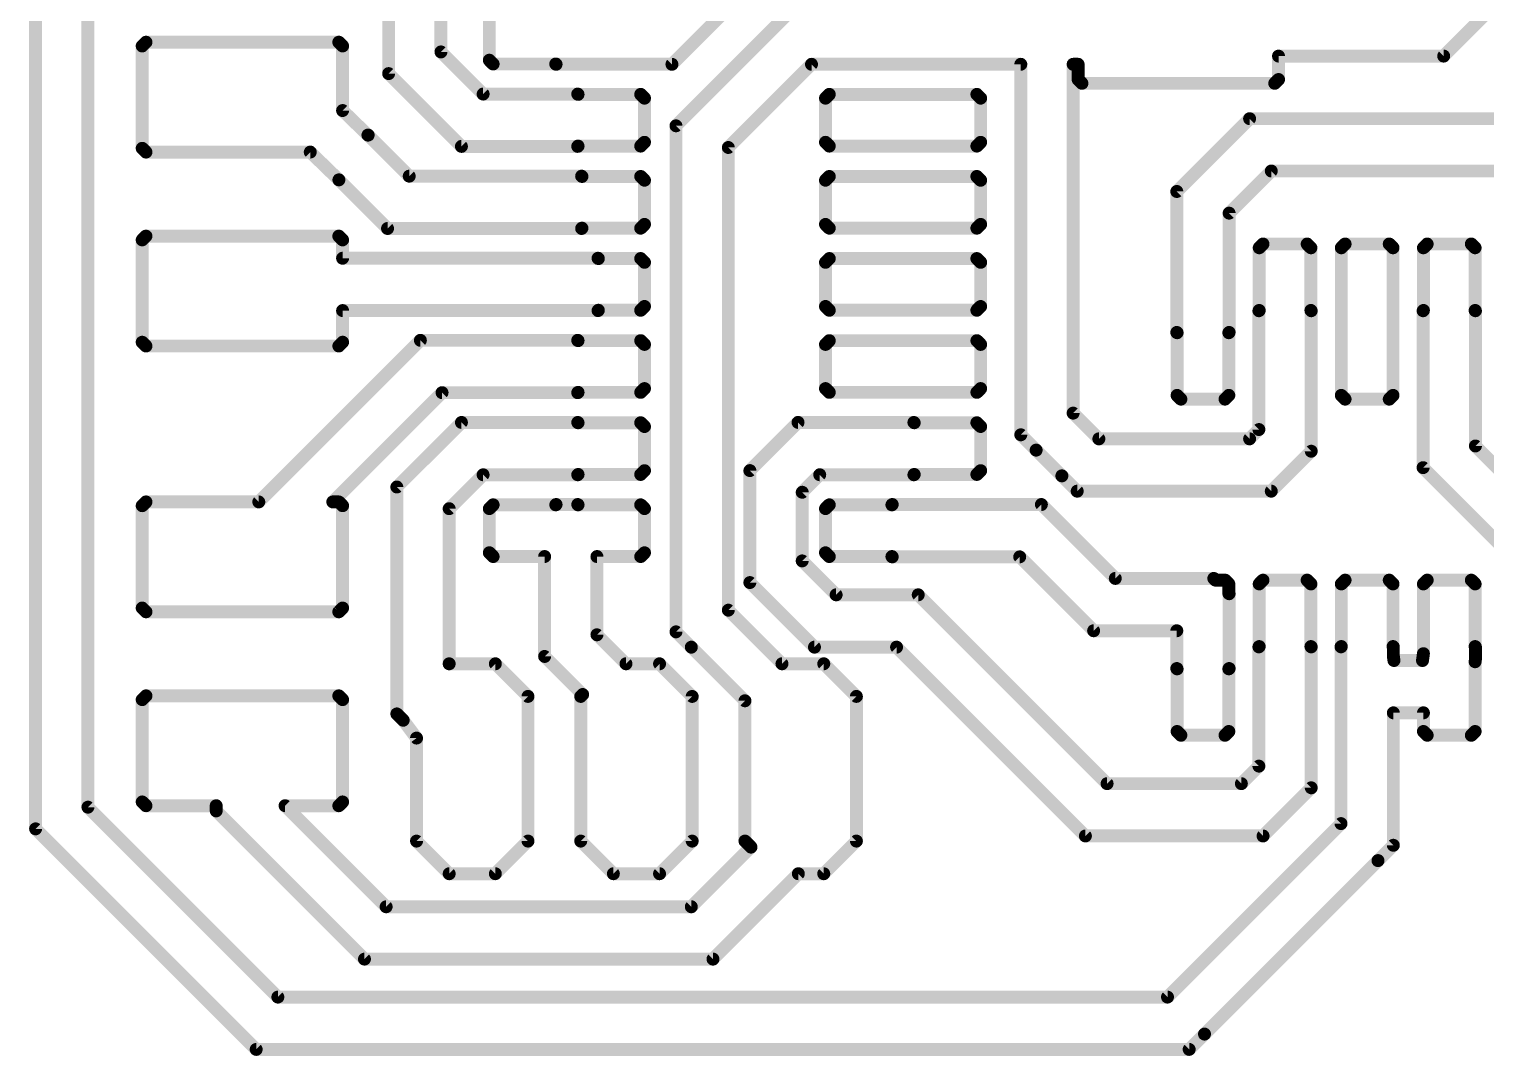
# Model space of a CAD drawing. Extents: x 0.05 to 1.45, y 0.02 to 1.39.
# Drawn here: x 0.05 to 0.937, y 0.02 to 0.645 of the extents above; entities that cross this region are included whole.
import ezdxf

# ---------------------------------------------------------------- set-up
doc = ezdxf.new("R2010")
doc.units = 0
doc.layers.add('101', color=253, linetype='CONTINUOUS')

msp = doc.modelspace()

# ---------------------------------------------------------------- linework, layer by layer
at = {"layer": '101', "const_width": 0.007874}
for points in [[(0.054063, 0.996598), (0.054063, 0.158398)], [(0.085933, 0.171598), (0.085933, 0.983398)], [(0.911598, 0.629063), (1.006598, 0.724063)], [(0.300933, 0.631598), (0.300933, 0.686598)], [(0.269063, 0.673398), (0.269063, 0.618398)], [(0.441598, 0.624063), (0.480933, 0.663398)], [(0.330394, 0.653441), (0.330394, 0.626555)], [(0.513398, 0.655933), (0.444063, 0.586598)], [(0.12128, 0.637516), (0.118976, 0.635213)], [(0.118976, 0.635213), (0.118976, 0.572894)], [(0.238717, 0.637516), (0.12128, 0.637516)], [(0.24102, 0.635213), (0.238717, 0.637516)], [(0.24102, 0.595894), (0.24102, 0.635213)], [(0.326598, 0.605933), (0.300933, 0.631598)], [(0.330394, 0.626555), (0.332697, 0.624252)], [(0.81102, 0.614783), (0.81102, 0.629063)], [(0.81102, 0.629063), (0.911598, 0.629063)], [(0.269063, 0.618398), (0.313398, 0.574063)], [(0.332697, 0.624252), (0.370846, 0.624252)], [(0.370846, 0.624252), (0.371035, 0.624063)], [(0.371035, 0.624063), (0.441598, 0.624063)], [(0.475933, 0.573398), (0.526598, 0.624063)], [(0.526598, 0.624063), (0.654063, 0.624063)], [(0.654063, 0.624063), (0.654063, 0.398398)], [(0.685933, 0.411594), (0.685933, 0.624063)], [(0.685933, 0.624063), (0.688976, 0.624063)], [(0.688976, 0.624063), (0.688976, 0.614783)], [(0.688976, 0.614783), (0.69128, 0.61248)], [(0.69128, 0.61248), (0.808717, 0.61248)], [(0.808717, 0.61248), (0.81102, 0.614783)], [(0.384236, 0.605933), (0.326598, 0.605933)], [(0.384425, 0.605744), (0.384236, 0.605933)], [(0.422575, 0.605744), (0.384425, 0.605744)], [(0.424878, 0.603441), (0.422575, 0.605744)], [(0.424878, 0.576555), (0.424878, 0.603441)], [(0.537421, 0.605744), (0.535118, 0.603441)], [(0.535118, 0.603441), (0.535118, 0.576555)], [(0.627299, 0.605744), (0.537421, 0.605744)], [(0.629602, 0.603441), (0.627299, 0.605744)], [(0.629602, 0.576555), (0.629602, 0.603441)], [(0.256453, 0.580933), (0.24102, 0.595894)], [(0.793398, 0.590933), (0.749063, 0.546598)], [(1.054063, 0.590933), (0.793398, 0.590933)], [(0.444063, 0.586598), (0.444063, 0.278398)], [(0.118976, 0.572894), (0.12128, 0.570591)], [(0.256598, 0.580933), (0.256453, 0.580933)], [(0.281598, 0.555933), (0.256598, 0.580933)], [(0.313398, 0.574063), (0.384236, 0.574063)], [(0.384236, 0.574063), (0.384425, 0.574252)], [(0.384425, 0.574252), (0.422575, 0.574252)], [(0.422575, 0.574252), (0.424878, 0.576555)], [(0.475933, 0.291598), (0.475933, 0.573398)], [(0.535118, 0.576555), (0.537421, 0.574252)], [(0.537421, 0.574252), (0.627299, 0.574252)], [(0.627299, 0.574252), (0.629602, 0.576555)], [(0.12128, 0.570591), (0.221339, 0.570591)], [(0.221339, 0.570591), (0.238776, 0.553685)], [(0.386598, 0.555933), (0.281598, 0.555933)], [(0.386787, 0.555744), (0.386598, 0.555933)], [(0.422575, 0.555744), (0.386787, 0.555744)], [(0.424878, 0.553441), (0.422575, 0.555744)], [(0.537421, 0.555744), (0.535118, 0.553441)], [(0.627299, 0.555744), (0.537421, 0.555744)], [(0.629602, 0.553441), (0.627299, 0.555744)], [(0.780933, 0.533398), (0.806598, 0.559063)], [(0.806598, 0.559063), (1.054063, 0.559063)], [(0.238776, 0.553685), (0.268398, 0.524063)], [(0.424878, 0.526555), (0.424878, 0.553441)], [(0.535118, 0.553441), (0.535118, 0.526555)], [(0.629602, 0.526555), (0.629602, 0.553441)], [(0.749063, 0.546598), (0.749063, 0.46076)], [(0.780933, 0.46076), (0.780933, 0.533398)], [(0.268398, 0.524063), (0.386598, 0.524063)], [(0.386598, 0.524063), (0.386787, 0.524252)], [(0.386787, 0.524252), (0.422575, 0.524252)], [(0.422575, 0.524252), (0.424878, 0.526555)], [(0.535118, 0.526555), (0.537421, 0.524252)], [(0.537421, 0.524252), (0.627299, 0.524252)], [(0.627299, 0.524252), (0.629602, 0.526555)], [(0.12128, 0.519406), (0.118976, 0.517102)], [(0.118976, 0.517102), (0.118976, 0.454783)], [(0.238717, 0.519406), (0.12128, 0.519406)], [(0.24102, 0.517102), (0.238717, 0.519406)], [(0.24102, 0.505933), (0.24102, 0.517102)], [(0.801555, 0.514602), (0.799252, 0.512299)], [(0.799252, 0.512299), (0.799252, 0.47415)], [(0.828441, 0.514602), (0.801555, 0.514602)], [(0.830744, 0.512299), (0.828441, 0.514602)], [(0.830744, 0.47415), (0.830744, 0.512299)], [(0.851555, 0.514602), (0.849252, 0.512299)], [(0.849252, 0.512299), (0.849252, 0.422421)], [(0.878441, 0.514602), (0.851555, 0.514602)], [(0.880744, 0.512299), (0.878441, 0.514602)], [(0.880744, 0.422421), (0.880744, 0.512299)], [(0.901555, 0.514602), (0.899252, 0.512299)], [(0.899252, 0.512299), (0.899252, 0.47415)], [(0.928441, 0.514602), (0.901555, 0.514602)], [(0.930744, 0.512299), (0.928441, 0.514602)], [(0.930744, 0.47415), (0.930744, 0.512299)], [(0.396598, 0.505933), (0.24102, 0.505933)], [(0.396787, 0.505744), (0.396598, 0.505933)], [(0.422575, 0.505744), (0.396787, 0.505744)], [(0.424878, 0.503441), (0.422575, 0.505744)], [(0.424878, 0.476555), (0.424878, 0.503441)], [(0.537421, 0.505744), (0.535118, 0.503441)], [(0.535118, 0.503441), (0.535118, 0.476555)], [(0.627299, 0.505744), (0.537421, 0.505744)], [(0.629602, 0.503441), (0.627299, 0.505744)], [(0.629602, 0.476555), (0.629602, 0.503441)], [(0.422575, 0.474252), (0.424878, 0.476555)], [(0.535118, 0.476555), (0.537421, 0.474252)], [(0.627299, 0.474252), (0.629602, 0.476555)], [(0.24102, 0.454783), (0.24102, 0.474063)], [(0.24102, 0.474063), (0.396598, 0.474063)], [(0.396598, 0.474063), (0.396787, 0.474252)], [(0.396787, 0.474252), (0.422575, 0.474252)], [(0.537421, 0.474252), (0.627299, 0.474252)], [(0.799252, 0.47415), (0.799063, 0.473961)], [(0.799063, 0.473961), (0.799063, 0.401598)], [(0.830933, 0.473961), (0.830744, 0.47415)], [(0.830933, 0.388398), (0.830933, 0.473961)], [(0.899252, 0.47415), (0.899063, 0.473961)], [(0.899063, 0.473961), (0.899063, 0.378398)], [(0.930933, 0.473961), (0.930744, 0.47415)], [(0.930933, 0.391598), (0.930933, 0.473961)], [(0.749063, 0.46076), (0.749252, 0.460571)], [(0.749252, 0.460571), (0.749252, 0.422421)], [(0.780744, 0.460571), (0.780933, 0.46076)], [(0.780744, 0.422421), (0.780744, 0.460571)], [(0.118976, 0.454783), (0.12128, 0.45248)], [(0.12128, 0.45248), (0.238717, 0.45248)], [(0.288398, 0.455933), (0.18998, 0.357516)], [(0.238717, 0.45248), (0.24102, 0.454783)], [(0.384236, 0.455933), (0.288398, 0.455933)], [(0.384425, 0.455744), (0.384236, 0.455933)], [(0.422575, 0.455744), (0.384425, 0.455744)], [(0.424878, 0.453441), (0.422575, 0.455744)], [(0.424878, 0.426555), (0.424878, 0.453441)], [(0.537421, 0.455744), (0.535118, 0.453441)], [(0.535118, 0.453441), (0.535118, 0.426555)], [(0.627299, 0.455744), (0.537421, 0.455744)], [(0.629602, 0.453441), (0.627299, 0.455744)], [(0.629602, 0.426555), (0.629602, 0.453441)], [(0.235047, 0.357516), (0.301598, 0.424063)], [(0.301598, 0.424063), (0.384236, 0.424063)], [(0.384236, 0.424063), (0.384425, 0.424252)], [(0.384425, 0.424252), (0.422575, 0.424252)], [(0.422575, 0.424252), (0.424878, 0.426555)], [(0.535118, 0.426555), (0.537421, 0.424252)], [(0.537421, 0.424252), (0.627299, 0.424252)], [(0.627299, 0.424252), (0.629602, 0.426555)], [(0.749252, 0.422421), (0.751555, 0.420118)], [(0.778441, 0.420118), (0.780744, 0.422421)], [(0.849252, 0.422421), (0.851555, 0.420118)], [(0.878441, 0.420118), (0.880744, 0.422421)], [(0.751555, 0.420118), (0.778441, 0.420118)], [(0.851555, 0.420118), (0.878441, 0.420118)], [(0.313398, 0.405933), (0.274063, 0.366598)], [(0.384236, 0.405933), (0.313398, 0.405933)], [(0.384425, 0.405744), (0.384236, 0.405933)], [(0.422575, 0.405744), (0.384425, 0.405744)], [(0.424878, 0.403441), (0.422575, 0.405744)], [(0.518398, 0.405933), (0.489063, 0.376598)], [(0.588961, 0.405933), (0.518398, 0.405933)], [(0.58915, 0.405744), (0.588961, 0.405933)], [(0.627299, 0.405744), (0.58915, 0.405744)], [(0.629602, 0.403441), (0.627299, 0.405744)], [(0.701594, 0.395933), (0.685933, 0.411594)], [(0.424878, 0.376555), (0.424878, 0.403441)], [(0.629602, 0.376555), (0.629602, 0.403441)], [(0.654063, 0.398398), (0.663398, 0.389063)], [(0.793398, 0.395933), (0.701594, 0.395933)], [(0.799063, 0.401598), (0.793398, 0.395933)], [(0.663398, 0.389063), (0.663402, 0.389063)], [(0.663402, 0.389063), (0.679063, 0.373402)], [(0.806598, 0.364063), (0.830933, 0.388398)], [(1.025933, 0.296598), (0.930933, 0.391598)], [(0.899063, 0.378398), (0.994063, 0.283398)], [(0.305933, 0.353398), (0.326598, 0.374063)], [(0.326598, 0.374063), (0.384236, 0.374063)], [(0.384236, 0.374063), (0.384425, 0.374252)], [(0.384425, 0.374252), (0.422575, 0.374252)], [(0.422575, 0.374252), (0.424878, 0.376555)], [(0.489063, 0.376598), (0.489063, 0.308398)], [(0.520933, 0.363398), (0.531598, 0.374063)], [(0.531598, 0.374063), (0.588961, 0.374063)], [(0.588961, 0.374063), (0.58915, 0.374252)], [(0.58915, 0.374252), (0.627299, 0.374252)], [(0.627299, 0.374252), (0.629602, 0.376555)], [(0.679063, 0.373402), (0.679063, 0.373398)], [(0.679063, 0.373398), (0.688398, 0.364063)], [(0.274063, 0.366598), (0.274063, 0.228398)], [(0.520933, 0.321598), (0.520933, 0.363398)], [(0.688398, 0.364063), (0.806598, 0.364063)], [(0.12128, 0.357516), (0.118976, 0.355213)], [(0.118976, 0.355213), (0.118976, 0.292894)], [(0.18998, 0.357516), (0.12128, 0.357516)], [(0.238717, 0.357516), (0.235047, 0.357516)], [(0.24102, 0.355213), (0.238717, 0.357516)], [(0.24102, 0.292894), (0.24102, 0.355213)], [(0.305933, 0.258921), (0.305933, 0.353398)], [(0.332697, 0.355744), (0.330394, 0.353441)], [(0.330394, 0.353441), (0.330394, 0.326555)], [(0.370846, 0.355744), (0.332697, 0.355744)], [(0.371035, 0.355933), (0.370846, 0.355744)], [(0.384236, 0.355933), (0.371035, 0.355933)], [(0.384425, 0.355744), (0.384236, 0.355933)], [(0.422575, 0.355744), (0.384425, 0.355744)], [(0.424878, 0.353441), (0.422575, 0.355744)], [(0.424878, 0.326555), (0.424878, 0.353441)], [(0.537421, 0.355744), (0.535118, 0.353441)], [(0.535118, 0.353441), (0.535118, 0.326555)], [(0.575571, 0.355744), (0.537421, 0.355744)], [(0.57576, 0.355933), (0.575571, 0.355744)], [(0.666598, 0.355933), (0.57576, 0.355933)], [(0.711598, 0.310933), (0.666598, 0.355933)], [(0.330394, 0.326555), (0.332697, 0.324252)], [(0.422575, 0.324252), (0.424878, 0.326555)], [(0.535118, 0.326555), (0.537421, 0.324252)], [(0.332697, 0.324252), (0.364063, 0.324252)], [(0.364063, 0.324252), (0.364063, 0.263398)], [(0.395933, 0.276598), (0.395933, 0.324252)], [(0.395933, 0.324252), (0.422575, 0.324252)], [(0.541598, 0.300933), (0.520933, 0.321598)], [(0.537421, 0.324252), (0.575571, 0.324252)], [(0.575571, 0.324252), (0.57576, 0.324063)], [(0.57576, 0.324063), (0.653398, 0.324063)], [(0.653398, 0.324063), (0.698398, 0.279063)], [(0.489063, 0.308398), (0.528398, 0.269063)], [(0.771598, 0.310933), (0.711598, 0.310933)], [(0.77265, 0.309878), (0.771598, 0.310933)], [(0.778441, 0.309878), (0.77265, 0.309878)], [(0.780744, 0.307575), (0.778441, 0.309878)], [(0.780744, 0.301783), (0.780744, 0.307575)], [(0.801555, 0.309878), (0.799252, 0.307575)], [(0.799252, 0.307575), (0.799252, 0.269421)], [(0.828441, 0.309878), (0.801555, 0.309878)], [(0.830744, 0.307575), (0.828441, 0.309878)], [(0.830744, 0.269421), (0.830744, 0.307575)], [(0.851555, 0.309878), (0.849252, 0.307575)], [(0.849252, 0.307575), (0.849252, 0.269421)], [(0.878441, 0.309878), (0.851555, 0.309878)], [(0.880744, 0.307575), (0.878441, 0.309878)], [(0.880744, 0.269421), (0.880744, 0.307575)], [(0.901555, 0.309878), (0.899252, 0.307575)], [(0.899252, 0.307575), (0.899252, 0.265091)], [(0.928441, 0.309878), (0.901555, 0.309878)], [(0.930744, 0.307575), (0.928441, 0.309878)], [(0.930744, 0.269421), (0.930744, 0.307575)], [(0.591598, 0.300933), (0.541598, 0.300933)], [(0.706598, 0.185933), (0.591598, 0.300933)], [(0.780933, 0.301598), (0.780744, 0.301783)], [(0.780933, 0.256035), (0.780933, 0.301598)], [(0.118976, 0.292894), (0.12128, 0.290591)], [(0.12128, 0.290591), (0.238717, 0.290591)], [(0.238717, 0.290591), (0.24102, 0.292894)], [(0.508594, 0.258933), (0.475933, 0.291598)], [(0.413598, 0.258933), (0.395933, 0.276598)], [(0.444063, 0.278398), (0.453398, 0.269063)], [(0.698398, 0.279063), (0.749063, 0.279063)], [(0.749063, 0.279063), (0.749063, 0.256035)], [(0.364063, 0.263398), (0.387236, 0.240224)], [(0.453398, 0.269063), (0.486063, 0.236402)], [(0.528398, 0.269063), (0.578398, 0.269063)], [(0.578398, 0.269063), (0.693398, 0.154063)], [(0.799252, 0.269421), (0.799063, 0.269236)], [(0.799063, 0.269236), (0.799063, 0.196598)], [(0.830933, 0.269236), (0.830744, 0.269421)], [(0.830933, 0.183398), (0.830933, 0.269236)], [(0.849252, 0.269421), (0.849063, 0.269236)], [(0.849063, 0.269236), (0.849063, 0.161594)], [(0.880933, 0.269236), (0.880744, 0.269421)], [(0.880933, 0.263689), (0.880933, 0.269236)], [(0.881299, 0.260933), (0.880933, 0.263689)], [(0.899252, 0.265091), (0.898697, 0.260933)], [(0.930933, 0.269236), (0.930744, 0.269421)], [(0.930933, 0.261575), (0.930933, 0.269236)], [(0.305941, 0.258933), (0.305933, 0.258921)], [(0.334055, 0.258933), (0.305941, 0.258933)], [(0.353933, 0.239055), (0.334055, 0.258933)], [(0.434055, 0.258933), (0.413598, 0.258933)], [(0.453933, 0.239055), (0.434055, 0.258933)], [(0.534055, 0.258933), (0.508594, 0.258933)], [(0.553933, 0.239055), (0.534055, 0.258933)], [(0.749063, 0.256035), (0.749252, 0.25585)], [(0.749252, 0.25585), (0.749252, 0.217697)], [(0.780744, 0.25585), (0.780933, 0.256035)], [(0.780744, 0.217697), (0.780744, 0.25585)], [(0.898697, 0.260933), (0.881299, 0.260933)], [(0.930744, 0.260173), (0.930933, 0.261575)], [(0.930744, 0.217697), (0.930744, 0.260173)], [(0.12128, 0.239406), (0.118976, 0.237102)], [(0.118976, 0.237102), (0.118976, 0.174783)], [(0.238717, 0.239406), (0.12128, 0.239406)], [(0.24102, 0.237102), (0.238717, 0.239406)], [(0.24102, 0.174783), (0.24102, 0.237102)], [(0.353933, 0.150941), (0.353933, 0.239055)], [(0.387236, 0.240224), (0.386063, 0.239055)], [(0.386063, 0.239055), (0.386063, 0.150941)], [(0.453933, 0.150941), (0.453933, 0.239055)], [(0.486063, 0.236402), (0.486063, 0.150941)], [(0.553933, 0.150941), (0.553933, 0.239055)], [(0.274063, 0.228398), (0.277925, 0.224535)], [(0.880933, 0.148398), (0.880933, 0.229063)], [(0.880933, 0.229063), (0.899252, 0.229063)], [(0.899252, 0.229063), (0.899252, 0.217697)], [(0.277925, 0.224535), (0.286063, 0.213685)], [(0.286063, 0.213685), (0.286063, 0.150941)], [(0.749252, 0.217697), (0.751555, 0.215394)], [(0.751555, 0.215394), (0.778441, 0.215394)], [(0.778441, 0.215394), (0.780744, 0.217697)], [(0.899252, 0.217697), (0.901555, 0.215394)], [(0.901555, 0.215394), (0.928441, 0.215394)], [(0.928441, 0.215394), (0.930744, 0.217697)], [(0.799063, 0.196598), (0.788398, 0.185933)], [(0.788398, 0.185933), (0.706598, 0.185933)], [(0.801598, 0.154063), (0.830933, 0.183398)], [(0.118976, 0.174783), (0.12128, 0.17248)], [(0.238717, 0.17248), (0.24102, 0.174783)], [(0.201598, 0.055933), (0.085933, 0.171598)], [(0.12128, 0.17248), (0.164063, 0.17248)], [(0.164063, 0.17248), (0.164063, 0.169343)], [(0.164063, 0.169343), (0.254343, 0.079063)], [(0.267543, 0.110933), (0.205992, 0.17248)], [(0.205992, 0.17248), (0.238717, 0.17248)], [(0.054063, 0.158398), (0.188398, 0.024063)], [(0.849063, 0.161594), (0.743402, 0.055933)], [(0.286063, 0.150941), (0.305941, 0.131063)], [(0.334055, 0.131063), (0.353933, 0.150941)], [(0.386063, 0.150941), (0.405941, 0.131063)], [(0.434055, 0.131063), (0.453933, 0.150941)], [(0.489736, 0.147272), (0.453398, 0.110933)], [(0.486063, 0.150941), (0.489736, 0.147272)], [(0.534055, 0.131063), (0.553933, 0.150941)], [(0.693398, 0.154063), (0.801598, 0.154063)], [(0.871598, 0.139063), (0.880933, 0.148398)], [(0.765933, 0.033402), (0.871594, 0.139063)], [(0.871594, 0.139063), (0.871598, 0.139063)], [(0.305941, 0.131063), (0.334055, 0.131063)], [(0.405941, 0.131063), (0.434055, 0.131063)], [(0.466598, 0.079063), (0.518598, 0.131063)], [(0.518598, 0.131063), (0.534055, 0.131063)], [(0.453398, 0.110933), (0.267543, 0.110933)], [(0.254343, 0.079063), (0.466598, 0.079063)], [(0.743402, 0.055933), (0.201598, 0.055933)], [(0.756598, 0.024063), (0.765933, 0.033398)], [(0.765933, 0.033398), (0.765933, 0.033402)], [(0.188398, 0.024063), (0.756598, 0.024063)]]:
    msp.add_lwpolyline(points, dxfattribs=at)
at = {"layer": '101', "const_width": 0.003937}
for points in [[(0.120945, 0.635213, 1), (0.117008, 0.635213)], [(0.12128, 0.639484, 1), (0.12128, 0.635547)], [(0.122671, 0.636124, 1), (0.119888, 0.638908)], [(0.240108, 0.638908, 1), (0.237325, 0.636124)], [(0.238717, 0.635547, 1), (0.238717, 0.639484)], [(0.242988, 0.635213, 1), (0.239051, 0.635213)], [(0.117584, 0.636605, 1), (0.120368, 0.633821)], [(0.239628, 0.633821, 1), (0.242412, 0.636605)], [(0.302325, 0.63299, 1), (0.299541, 0.630206)], [(0.298965, 0.631598, 1), (0.302902, 0.631598)], [(0.331786, 0.627947, 1), (0.329002, 0.625163)], [(0.812988, 0.629063, 1), (0.809051, 0.629063)], [(0.81102, 0.631031, 1), (0.81102, 0.627094)], [(0.910206, 0.630455, 1), (0.91299, 0.627671)], [(0.911598, 0.627094, 1), (0.911598, 0.631031)], [(0.270455, 0.61979, 1), (0.267671, 0.617006)], [(0.328425, 0.626555, 1), (0.332362, 0.626555)], [(0.332697, 0.62622, 1), (0.332697, 0.622283)], [(0.331305, 0.62286, 1), (0.334089, 0.625644)], [(0.372238, 0.625644, 1), (0.369455, 0.62286)], [(0.371035, 0.626031, 1), (0.371035, 0.622094)], [(0.369643, 0.622671, 1), (0.372427, 0.625455)], [(0.370846, 0.622283, 1), (0.370846, 0.62622)], [(0.440206, 0.625455, 1), (0.44299, 0.622671)], [(0.441598, 0.622094, 1), (0.441598, 0.626031)], [(0.526598, 0.626031, 1), (0.526598, 0.622094)], [(0.52799, 0.622671, 1), (0.525206, 0.625455)], [(0.656031, 0.624063, 1), (0.652094, 0.624063)], [(0.654063, 0.622094, 1), (0.654063, 0.626031)], [(0.687902, 0.624063, 1), (0.683965, 0.624063)], [(0.685933, 0.626031, 1), (0.685933, 0.622094)], [(0.690945, 0.624063, 1), (0.687008, 0.624063)], [(0.688976, 0.622094, 1), (0.688976, 0.626031)], [(0.267094, 0.618398, 1), (0.271031, 0.618398)], [(0.690368, 0.616175, 1), (0.687584, 0.613392)], [(0.687008, 0.614783, 1), (0.690945, 0.614783)], [(0.69128, 0.614449, 1), (0.69128, 0.610512)], [(0.689888, 0.611088, 1), (0.692671, 0.613872)], [(0.807325, 0.613872, 1), (0.810108, 0.611088)], [(0.808717, 0.610512, 1), (0.808717, 0.614449)], [(0.809051, 0.614783, 1), (0.812988, 0.614783)], [(0.812412, 0.613392, 1), (0.809628, 0.616175)], [(0.326598, 0.607902, 1), (0.326598, 0.603965)], [(0.325206, 0.604541, 1), (0.32799, 0.607325)], [(0.385628, 0.607325, 1), (0.382844, 0.604541)], [(0.384425, 0.607713, 1), (0.384425, 0.603776)], [(0.383033, 0.604352, 1), (0.385817, 0.607136)], [(0.384236, 0.603965, 1), (0.384236, 0.607902)], [(0.423967, 0.607136, 1), (0.421183, 0.604352)], [(0.422575, 0.603776, 1), (0.422575, 0.607713)], [(0.426846, 0.603441, 1), (0.422909, 0.603441)], [(0.423486, 0.602049, 1), (0.42627, 0.604833)], [(0.537087, 0.603441, 1), (0.53315, 0.603441)], [(0.533726, 0.604833, 1), (0.53651, 0.602049)], [(0.537421, 0.607713, 1), (0.537421, 0.603776)], [(0.538813, 0.604352, 1), (0.536029, 0.607136)], [(0.628691, 0.607136, 1), (0.625907, 0.604352)], [(0.627299, 0.603776, 1), (0.627299, 0.607713)], [(0.631571, 0.603441, 1), (0.627634, 0.603441)], [(0.62821, 0.602049, 1), (0.630994, 0.604833)], [(0.24239, 0.597307, 1), (0.23965, 0.59448)], [(0.239051, 0.595894, 1), (0.242988, 0.595894)], [(0.793398, 0.592902, 1), (0.793398, 0.588965)], [(0.79479, 0.589541, 1), (0.792006, 0.592325)], [(0.446031, 0.586598, 1), (0.442094, 0.586598)], [(0.442671, 0.58799, 1), (0.445455, 0.585206)], [(0.120368, 0.574286, 1), (0.117584, 0.571502)], [(0.256453, 0.582902, 1), (0.256453, 0.578965)], [(0.25799, 0.582325, 1), (0.255206, 0.579541)], [(0.255083, 0.57952, 1), (0.257823, 0.582346)], [(0.256598, 0.578965, 1), (0.256598, 0.582902)], [(0.313398, 0.576031, 1), (0.313398, 0.572094)], [(0.312006, 0.572671, 1), (0.31479, 0.575455)], [(0.382844, 0.575455, 1), (0.385628, 0.572671)], [(0.384425, 0.57622, 1), (0.384425, 0.572283)], [(0.385817, 0.57286, 1), (0.383033, 0.575644)], [(0.384236, 0.572094, 1), (0.384236, 0.576031)], [(0.421183, 0.575644, 1), (0.423967, 0.57286)], [(0.422575, 0.572283, 1), (0.422575, 0.57622)], [(0.422909, 0.576555, 1), (0.426846, 0.576555)], [(0.42627, 0.575163, 1), (0.423486, 0.577947)], [(0.474541, 0.57479, 1), (0.477325, 0.572006)], [(0.477902, 0.573398, 1), (0.473965, 0.573398)], [(0.53651, 0.577947, 1), (0.533726, 0.575163)], [(0.53315, 0.576555, 1), (0.537087, 0.576555)], [(0.537421, 0.57622, 1), (0.537421, 0.572283)], [(0.536029, 0.57286, 1), (0.538813, 0.575644)], [(0.625907, 0.575644, 1), (0.628691, 0.57286)], [(0.627299, 0.572283, 1), (0.627299, 0.57622)], [(0.627634, 0.576555, 1), (0.631571, 0.576555)], [(0.630994, 0.575163, 1), (0.62821, 0.577947)], [(0.117008, 0.572894, 1), (0.120945, 0.572894)], [(0.12128, 0.572559, 1), (0.12128, 0.568622)], [(0.119888, 0.569199, 1), (0.122671, 0.571982)], [(0.222709, 0.572004, 1), (0.219968, 0.569177)], [(0.221339, 0.568622, 1), (0.221339, 0.572559)], [(0.281598, 0.557902, 1), (0.281598, 0.553965)], [(0.280206, 0.554541, 1), (0.28299, 0.557325)], [(0.38799, 0.557325, 1), (0.385206, 0.554541)], [(0.386787, 0.557713, 1), (0.386787, 0.553776)], [(0.385395, 0.554352, 1), (0.388179, 0.557136)], [(0.386598, 0.553965, 1), (0.386598, 0.557902)], [(0.423967, 0.557136, 1), (0.421183, 0.554352)], [(0.422575, 0.553776, 1), (0.422575, 0.557713)], [(0.537421, 0.557713, 1), (0.537421, 0.553776)], [(0.538813, 0.554352, 1), (0.536029, 0.557136)], [(0.628691, 0.557136, 1), (0.625907, 0.554352)], [(0.627299, 0.553776, 1), (0.627299, 0.557713)], [(0.806598, 0.561031, 1), (0.806598, 0.557094)], [(0.80799, 0.557671, 1), (0.805206, 0.560455)], [(0.240168, 0.555077, 1), (0.237384, 0.552293)], [(0.237405, 0.552272, 1), (0.240146, 0.555098)], [(0.426846, 0.553441, 1), (0.422909, 0.553441)], [(0.423486, 0.552049, 1), (0.42627, 0.554833)], [(0.537087, 0.553441, 1), (0.53315, 0.553441)], [(0.533726, 0.554833, 1), (0.53651, 0.552049)], [(0.631571, 0.553441, 1), (0.627634, 0.553441)], [(0.62821, 0.552049, 1), (0.630994, 0.554833)], [(0.751031, 0.546598, 1), (0.747094, 0.546598)], [(0.747671, 0.54799, 1), (0.750455, 0.545206)], [(0.782902, 0.533398, 1), (0.778965, 0.533398)], [(0.779541, 0.53479, 1), (0.782325, 0.532006)], [(0.268398, 0.526031, 1), (0.268398, 0.522094)], [(0.267006, 0.522671, 1), (0.26979, 0.525455)], [(0.385206, 0.525455, 1), (0.38799, 0.522671)], [(0.386787, 0.52622, 1), (0.386787, 0.522283)], [(0.388179, 0.52286, 1), (0.385395, 0.525644)], [(0.386598, 0.522094, 1), (0.386598, 0.526031)], [(0.421183, 0.525644, 1), (0.423967, 0.52286)], [(0.422575, 0.522283, 1), (0.422575, 0.52622)], [(0.422909, 0.526555, 1), (0.426846, 0.526555)], [(0.42627, 0.525163, 1), (0.423486, 0.527947)], [(0.53651, 0.527947, 1), (0.533726, 0.525163)], [(0.53315, 0.526555, 1), (0.537087, 0.526555)], [(0.537421, 0.52622, 1), (0.537421, 0.522283)], [(0.536029, 0.52286, 1), (0.538813, 0.525644)], [(0.625907, 0.525644, 1), (0.628691, 0.52286)], [(0.627299, 0.522283, 1), (0.627299, 0.52622)], [(0.627634, 0.526555, 1), (0.631571, 0.526555)], [(0.630994, 0.525163, 1), (0.62821, 0.527947)], [(0.117584, 0.518494, 1), (0.120368, 0.51571)], [(0.120945, 0.517102, 1), (0.117008, 0.517102)], [(0.12128, 0.521374, 1), (0.12128, 0.517437)], [(0.122671, 0.518014, 1), (0.119888, 0.520797)], [(0.240108, 0.520797, 1), (0.237325, 0.518014)], [(0.238717, 0.517437, 1), (0.238717, 0.521374)], [(0.242988, 0.517102, 1), (0.239051, 0.517102)], [(0.239628, 0.51571, 1), (0.242412, 0.518494)], [(0.80122, 0.512299, 1), (0.797283, 0.512299)], [(0.79786, 0.513691, 1), (0.800644, 0.510907)], [(0.801555, 0.516571, 1), (0.801555, 0.512634)], [(0.802947, 0.51321, 1), (0.800163, 0.515994)], [(0.829833, 0.515994, 1), (0.827049, 0.51321)], [(0.828441, 0.512634, 1), (0.828441, 0.516571)], [(0.832713, 0.512299, 1), (0.828776, 0.512299)], [(0.829352, 0.510907, 1), (0.832136, 0.513691)], [(0.85122, 0.512299, 1), (0.847283, 0.512299)], [(0.84786, 0.513691, 1), (0.850644, 0.510907)], [(0.851555, 0.516571, 1), (0.851555, 0.512634)], [(0.852947, 0.51321, 1), (0.850163, 0.515994)], [(0.879833, 0.515994, 1), (0.877049, 0.51321)], [(0.878441, 0.512634, 1), (0.878441, 0.516571)], [(0.882713, 0.512299, 1), (0.878776, 0.512299)], [(0.879352, 0.510907, 1), (0.882136, 0.513691)], [(0.90122, 0.512299, 1), (0.897283, 0.512299)], [(0.89786, 0.513691, 1), (0.900644, 0.510907)], [(0.901555, 0.516571, 1), (0.901555, 0.512634)], [(0.902947, 0.51321, 1), (0.900163, 0.515994)], [(0.929833, 0.515994, 1), (0.927049, 0.51321)], [(0.928441, 0.512634, 1), (0.928441, 0.516571)], [(0.932713, 0.512299, 1), (0.928776, 0.512299)], [(0.929352, 0.510907, 1), (0.932136, 0.513691)], [(0.24102, 0.507902, 1), (0.24102, 0.503965)], [(0.239051, 0.505933, 1), (0.242988, 0.505933)], [(0.39799, 0.507325, 1), (0.395206, 0.504541)], [(0.396787, 0.507713, 1), (0.396787, 0.503776)], [(0.395395, 0.504352, 1), (0.398179, 0.507136)], [(0.396598, 0.503965, 1), (0.396598, 0.507902)], [(0.423967, 0.507136, 1), (0.421183, 0.504352)], [(0.422575, 0.503776, 1), (0.422575, 0.507713)], [(0.426846, 0.503441, 1), (0.422909, 0.503441)], [(0.423486, 0.502049, 1), (0.42627, 0.504833)], [(0.537087, 0.503441, 1), (0.53315, 0.503441)], [(0.533726, 0.504833, 1), (0.53651, 0.502049)], [(0.537421, 0.507713, 1), (0.537421, 0.503776)], [(0.538813, 0.504352, 1), (0.536029, 0.507136)], [(0.628691, 0.507136, 1), (0.625907, 0.504352)], [(0.627299, 0.503776, 1), (0.627299, 0.507713)], [(0.631571, 0.503441, 1), (0.627634, 0.503441)], [(0.62821, 0.502049, 1), (0.630994, 0.504833)], [(0.42627, 0.475163, 1), (0.423486, 0.477947)], [(0.53651, 0.477947, 1), (0.533726, 0.475163)], [(0.630994, 0.475163, 1), (0.62821, 0.477947)], [(0.242988, 0.474063, 1), (0.239051, 0.474063)], [(0.24102, 0.476031, 1), (0.24102, 0.472094)], [(0.395206, 0.475455, 1), (0.39799, 0.472671)], [(0.396787, 0.47622, 1), (0.396787, 0.472283)], [(0.398179, 0.47286, 1), (0.395395, 0.475644)], [(0.396598, 0.472094, 1), (0.396598, 0.476031)], [(0.421183, 0.475644, 1), (0.423967, 0.47286)], [(0.422575, 0.472283, 1), (0.422575, 0.47622)], [(0.422909, 0.476555, 1), (0.426846, 0.476555)], [(0.53315, 0.476555, 1), (0.537087, 0.476555)], [(0.537421, 0.47622, 1), (0.537421, 0.472283)], [(0.536029, 0.47286, 1), (0.538813, 0.475644)], [(0.625907, 0.475644, 1), (0.628691, 0.47286)], [(0.627299, 0.472283, 1), (0.627299, 0.47622)], [(0.627634, 0.476555, 1), (0.631571, 0.476555)], [(0.801031, 0.473961, 1), (0.797094, 0.473961)], [(0.797671, 0.475353, 1), (0.800455, 0.472569)], [(0.797283, 0.47415, 1), (0.80122, 0.47415)], [(0.800644, 0.472758, 1), (0.79786, 0.475542)], [(0.832136, 0.475542, 1), (0.829352, 0.472758)], [(0.828776, 0.47415, 1), (0.832713, 0.47415)], [(0.832902, 0.473961, 1), (0.828965, 0.473961)], [(0.829541, 0.472569, 1), (0.832325, 0.475353)], [(0.901031, 0.473961, 1), (0.897094, 0.473961)], [(0.897671, 0.475353, 1), (0.900455, 0.472569)], [(0.897283, 0.47415, 1), (0.90122, 0.47415)], [(0.900644, 0.472758, 1), (0.89786, 0.475542)], [(0.932136, 0.475542, 1), (0.929352, 0.472758)], [(0.928776, 0.47415, 1), (0.932713, 0.47415)], [(0.932902, 0.473961, 1), (0.928965, 0.473961)], [(0.929541, 0.472569, 1), (0.932325, 0.475353)], [(0.747094, 0.46076, 1), (0.751031, 0.46076)], [(0.750455, 0.462152, 1), (0.747671, 0.459368)], [(0.75122, 0.460571, 1), (0.747283, 0.460571)], [(0.74786, 0.459179, 1), (0.750644, 0.461963)], [(0.782713, 0.460571, 1), (0.778776, 0.460571)], [(0.779352, 0.461963, 1), (0.782136, 0.459179)], [(0.778965, 0.46076, 1), (0.782902, 0.46076)], [(0.782325, 0.459368, 1), (0.779541, 0.462152)], [(0.120368, 0.456175, 1), (0.117584, 0.453392)], [(0.117008, 0.454783, 1), (0.120945, 0.454783)], [(0.12128, 0.454449, 1), (0.12128, 0.450512)], [(0.119888, 0.451088, 1), (0.122671, 0.453872)], [(0.237325, 0.453872, 1), (0.240108, 0.451088)], [(0.238717, 0.450512, 1), (0.238717, 0.454449)], [(0.239051, 0.454783, 1), (0.242988, 0.454783)], [(0.242412, 0.453392, 1), (0.239628, 0.456175)], [(0.288398, 0.457902, 1), (0.288398, 0.453965)], [(0.28979, 0.454541, 1), (0.287006, 0.457325)], [(0.385628, 0.457325, 1), (0.382844, 0.454541)], [(0.384425, 0.457713, 1), (0.384425, 0.453776)], [(0.383033, 0.454352, 1), (0.385817, 0.457136)], [(0.384236, 0.453965, 1), (0.384236, 0.457902)], [(0.423967, 0.457136, 1), (0.421183, 0.454352)], [(0.422575, 0.453776, 1), (0.422575, 0.457713)], [(0.426846, 0.453441, 1), (0.422909, 0.453441)], [(0.423486, 0.452049, 1), (0.42627, 0.454833)], [(0.537087, 0.453441, 1), (0.53315, 0.453441)], [(0.533726, 0.454833, 1), (0.53651, 0.452049)], [(0.537421, 0.457713, 1), (0.537421, 0.453776)], [(0.538813, 0.454352, 1), (0.536029, 0.457136)], [(0.628691, 0.457136, 1), (0.625907, 0.454352)], [(0.627299, 0.453776, 1), (0.627299, 0.457713)], [(0.631571, 0.453441, 1), (0.627634, 0.453441)], [(0.62821, 0.452049, 1), (0.630994, 0.454833)], [(0.301598, 0.426031, 1), (0.301598, 0.422094)], [(0.30299, 0.422671, 1), (0.300207, 0.425455)], [(0.382844, 0.425455, 1), (0.385628, 0.422671)], [(0.384425, 0.42622, 1), (0.384425, 0.422283)], [(0.385817, 0.42286, 1), (0.383033, 0.425644)], [(0.384236, 0.422094, 1), (0.384236, 0.426031)], [(0.421183, 0.425644, 1), (0.423967, 0.42286)], [(0.422575, 0.422283, 1), (0.422575, 0.42622)], [(0.422909, 0.426555, 1), (0.426846, 0.426555)], [(0.42627, 0.425163, 1), (0.423486, 0.427947)], [(0.53651, 0.427947, 1), (0.533726, 0.425163)], [(0.53315, 0.426555, 1), (0.537087, 0.426555)], [(0.537421, 0.42622, 1), (0.537421, 0.422283)], [(0.536029, 0.42286, 1), (0.538813, 0.425644)], [(0.625907, 0.425644, 1), (0.628691, 0.42286)], [(0.627299, 0.422283, 1), (0.627299, 0.42622)], [(0.627634, 0.426555, 1), (0.631571, 0.426555)], [(0.630994, 0.425163, 1), (0.62821, 0.427947)], [(0.750644, 0.423813, 1), (0.74786, 0.421029)], [(0.782136, 0.421029, 1), (0.779352, 0.423813)], [(0.850644, 0.423813, 1), (0.84786, 0.421029)], [(0.882136, 0.421029, 1), (0.879352, 0.423813)], [(0.747283, 0.422421, 1), (0.75122, 0.422421)], [(0.751555, 0.422087, 1), (0.751555, 0.41815)], [(0.750163, 0.418726, 1), (0.752947, 0.42151)], [(0.777049, 0.42151, 1), (0.779833, 0.418726)], [(0.778441, 0.41815, 1), (0.778441, 0.422087)], [(0.778776, 0.422421, 1), (0.782713, 0.422421)], [(0.847283, 0.422421, 1), (0.85122, 0.422421)], [(0.851555, 0.422087, 1), (0.851555, 0.41815)], [(0.850163, 0.418726, 1), (0.852947, 0.42151)], [(0.877049, 0.42151, 1), (0.879833, 0.418726)], [(0.878441, 0.41815, 1), (0.878441, 0.422087)], [(0.878776, 0.422421, 1), (0.882713, 0.422421)], [(0.313398, 0.407902, 1), (0.313398, 0.403965)], [(0.31479, 0.404541, 1), (0.312006, 0.407325)], [(0.385628, 0.407325, 1), (0.382844, 0.404541)], [(0.384425, 0.407713, 1), (0.384425, 0.403776)], [(0.383033, 0.404352, 1), (0.385817, 0.407136)], [(0.384236, 0.403965, 1), (0.384236, 0.407902)], [(0.423967, 0.407136, 1), (0.421183, 0.404352)], [(0.422575, 0.403776, 1), (0.422575, 0.407713)], [(0.518398, 0.407902, 1), (0.518398, 0.403965)], [(0.51979, 0.404541, 1), (0.517006, 0.407325)], [(0.590353, 0.407325, 1), (0.587569, 0.404541)], [(0.58915, 0.407713, 1), (0.58915, 0.403776)], [(0.587758, 0.404352, 1), (0.590542, 0.407136)], [(0.588961, 0.403965, 1), (0.588961, 0.407902)], [(0.628691, 0.407136, 1), (0.625907, 0.404352)], [(0.627299, 0.403776, 1), (0.627299, 0.407713)], [(0.687325, 0.412986, 1), (0.684541, 0.410203)], [(0.683965, 0.411594, 1), (0.687902, 0.411594)], [(0.426846, 0.403441, 1), (0.422909, 0.403441)], [(0.423486, 0.402049, 1), (0.42627, 0.404833)], [(0.631571, 0.403441, 1), (0.627634, 0.403441)], [(0.62821, 0.402049, 1), (0.630994, 0.404833)], [(0.652094, 0.398398, 1), (0.656031, 0.398398)], [(0.655455, 0.39979, 1), (0.652671, 0.397006)], [(0.701594, 0.397902, 1), (0.701594, 0.393965)], [(0.700203, 0.394541, 1), (0.702986, 0.397325)], [(0.792006, 0.397325, 1), (0.79479, 0.394541)], [(0.793398, 0.393965, 1), (0.793398, 0.397902)], [(0.797094, 0.401598, 1), (0.801031, 0.401598)], [(0.800455, 0.400206, 1), (0.797671, 0.40299)], [(0.663398, 0.391031, 1), (0.663398, 0.387094)], [(0.664794, 0.390455, 1), (0.66201, 0.387671)], [(0.662006, 0.387671, 1), (0.66479, 0.390455)], [(0.663402, 0.387094, 1), (0.663402, 0.391031)], [(0.828965, 0.388398, 1), (0.832902, 0.388398)], [(0.832325, 0.387006, 1), (0.829541, 0.38979)], [(0.932325, 0.39299, 1), (0.929541, 0.390206)], [(0.928965, 0.391598, 1), (0.932902, 0.391598)], [(0.900455, 0.37979, 1), (0.897671, 0.377006)], [(0.326598, 0.376031, 1), (0.326598, 0.372094)], [(0.32799, 0.372671, 1), (0.325206, 0.375455)], [(0.382844, 0.375455, 1), (0.385628, 0.372671)], [(0.384425, 0.37622, 1), (0.384425, 0.372283)], [(0.385817, 0.37286, 1), (0.383033, 0.375644)], [(0.384236, 0.372094, 1), (0.384236, 0.376031)], [(0.421183, 0.375644, 1), (0.423967, 0.37286)], [(0.422575, 0.372283, 1), (0.422575, 0.37622)], [(0.422909, 0.376555, 1), (0.426846, 0.376555)], [(0.42627, 0.375163, 1), (0.423486, 0.377947)], [(0.491031, 0.376598, 1), (0.487094, 0.376598)], [(0.487671, 0.37799, 1), (0.490455, 0.375206)], [(0.531598, 0.376031, 1), (0.531598, 0.372094)], [(0.53299, 0.372671, 1), (0.530206, 0.375455)], [(0.587569, 0.375455, 1), (0.590353, 0.372671)], [(0.58915, 0.37622, 1), (0.58915, 0.372283)], [(0.590542, 0.37286, 1), (0.587758, 0.375644)], [(0.588961, 0.372094, 1), (0.588961, 0.376031)], [(0.625907, 0.375644, 1), (0.628691, 0.37286)], [(0.627299, 0.372283, 1), (0.627299, 0.37622)], [(0.627634, 0.376555, 1), (0.631571, 0.376555)], [(0.630994, 0.375163, 1), (0.62821, 0.377947)], [(0.681031, 0.373402, 1), (0.677094, 0.373402)], [(0.677094, 0.373398, 1), (0.681031, 0.373398)], [(0.680455, 0.37479, 1), (0.677671, 0.372006)], [(0.677671, 0.37201, 1), (0.680455, 0.374794)], [(0.897094, 0.378398, 1), (0.901031, 0.378398)], [(0.276031, 0.366598, 1), (0.272094, 0.366598)], [(0.272671, 0.36799, 1), (0.275455, 0.365206)], [(0.522902, 0.363398, 1), (0.518965, 0.363398)], [(0.519541, 0.36479, 1), (0.522325, 0.362006)], [(0.688398, 0.366031, 1), (0.688398, 0.362094)], [(0.687006, 0.362671, 1), (0.68979, 0.365455)], [(0.805206, 0.365455, 1), (0.80799, 0.362671)], [(0.806598, 0.362094, 1), (0.806598, 0.366031)], [(0.117584, 0.356605, 1), (0.120368, 0.353821)], [(0.120945, 0.355213, 1), (0.117008, 0.355213)], [(0.12128, 0.359484, 1), (0.12128, 0.355547)], [(0.122671, 0.356124, 1), (0.119888, 0.358908)], [(0.188588, 0.358908, 1), (0.191372, 0.356124)], [(0.18998, 0.355547, 1), (0.18998, 0.359484)], [(0.235047, 0.359484, 1), (0.235047, 0.355547)], [(0.233655, 0.358908, 1), (0.236439, 0.356124)], [(0.240108, 0.358908, 1), (0.237325, 0.356124)], [(0.238717, 0.355547, 1), (0.238717, 0.359484)], [(0.242988, 0.355213, 1), (0.239051, 0.355213)], [(0.239628, 0.353821, 1), (0.242412, 0.356605)], [(0.307902, 0.353398, 1), (0.303965, 0.353398)], [(0.304541, 0.35479, 1), (0.307325, 0.352006)], [(0.332362, 0.353441, 1), (0.328425, 0.353441)], [(0.329002, 0.354833, 1), (0.331786, 0.352049)], [(0.332697, 0.357713, 1), (0.332697, 0.353776)], [(0.334089, 0.354352, 1), (0.331305, 0.357136)], [(0.369455, 0.357136, 1), (0.372238, 0.354352)], [(0.371035, 0.357902, 1), (0.371035, 0.353965)], [(0.372427, 0.354541, 1), (0.369643, 0.357325)], [(0.370846, 0.353776, 1), (0.370846, 0.357713)], [(0.385628, 0.357325, 1), (0.382844, 0.354541)], [(0.384425, 0.357713, 1), (0.384425, 0.353776)], [(0.383033, 0.354352, 1), (0.385817, 0.357136)], [(0.384236, 0.353965, 1), (0.384236, 0.357902)], [(0.423967, 0.357136, 1), (0.421183, 0.354352)], [(0.422575, 0.353776, 1), (0.422575, 0.357713)], [(0.426846, 0.353441, 1), (0.422909, 0.353441)], [(0.423486, 0.352049, 1), (0.42627, 0.354833)], [(0.537087, 0.353441, 1), (0.53315, 0.353441)], [(0.533726, 0.354833, 1), (0.53651, 0.352049)], [(0.537421, 0.357713, 1), (0.537421, 0.353776)], [(0.538813, 0.354352, 1), (0.536029, 0.357136)], [(0.574179, 0.357136, 1), (0.576963, 0.354352)], [(0.57576, 0.357902, 1), (0.57576, 0.353965)], [(0.577152, 0.354541, 1), (0.574368, 0.357325)], [(0.575571, 0.353776, 1), (0.575571, 0.357713)], [(0.66799, 0.357325, 1), (0.665206, 0.354541)], [(0.666598, 0.353965, 1), (0.666598, 0.357902)], [(0.331786, 0.327947, 1), (0.329002, 0.325163)], [(0.328425, 0.326555, 1), (0.332362, 0.326555)], [(0.422909, 0.326555, 1), (0.426846, 0.326555)], [(0.42627, 0.325163, 1), (0.423486, 0.327947)], [(0.53651, 0.327947, 1), (0.533726, 0.325163)], [(0.53315, 0.326555, 1), (0.537087, 0.326555)], [(0.332697, 0.32622, 1), (0.332697, 0.322283)], [(0.331305, 0.32286, 1), (0.334089, 0.325644)], [(0.366031, 0.324252, 1), (0.362094, 0.324252)], [(0.364063, 0.322283, 1), (0.364063, 0.32622)], [(0.395933, 0.32622, 1), (0.395933, 0.322283)], [(0.397902, 0.324252, 1), (0.393965, 0.324252)], [(0.421183, 0.325644, 1), (0.423967, 0.32286)], [(0.422575, 0.322283, 1), (0.422575, 0.32622)], [(0.522325, 0.32299, 1), (0.519541, 0.320206)], [(0.518965, 0.321598, 1), (0.522902, 0.321598)], [(0.537421, 0.32622, 1), (0.537421, 0.322283)], [(0.536029, 0.32286, 1), (0.538813, 0.325644)], [(0.576963, 0.325644, 1), (0.574179, 0.32286)], [(0.57576, 0.326031, 1), (0.57576, 0.322094)], [(0.574368, 0.322671, 1), (0.577152, 0.325455)], [(0.575571, 0.322283, 1), (0.575571, 0.32622)], [(0.65479, 0.325455, 1), (0.652006, 0.322671)], [(0.653398, 0.322094, 1), (0.653398, 0.326031)], [(0.490455, 0.30979, 1), (0.487671, 0.307006)], [(0.711598, 0.312902, 1), (0.711598, 0.308965)], [(0.710206, 0.309541, 1), (0.71299, 0.312325)], [(0.772993, 0.312322, 1), (0.770204, 0.309544)], [(0.77265, 0.311846, 1), (0.77265, 0.307909)], [(0.771255, 0.308489, 1), (0.774044, 0.311267)], [(0.771598, 0.308965, 1), (0.771598, 0.312902)], [(0.779833, 0.31127, 1), (0.777049, 0.308486)], [(0.778441, 0.307909, 1), (0.778441, 0.311846)], [(0.782713, 0.307575, 1), (0.778776, 0.307575)], [(0.779352, 0.306183, 1), (0.782136, 0.308967)], [(0.80122, 0.307575, 1), (0.797283, 0.307575)], [(0.79786, 0.308967, 1), (0.800644, 0.306183)], [(0.801555, 0.311846, 1), (0.801555, 0.307909)], [(0.802947, 0.308486, 1), (0.800163, 0.31127)], [(0.829833, 0.31127, 1), (0.827049, 0.308486)], [(0.828441, 0.307909, 1), (0.828441, 0.311846)], [(0.832713, 0.307575, 1), (0.828776, 0.307575)], [(0.829352, 0.306183, 1), (0.832136, 0.308967)], [(0.85122, 0.307575, 1), (0.847283, 0.307575)], [(0.84786, 0.308967, 1), (0.850644, 0.306183)], [(0.851555, 0.311846, 1), (0.851555, 0.307909)], [(0.852947, 0.308486, 1), (0.850163, 0.31127)], [(0.879833, 0.31127, 1), (0.877049, 0.308486)], [(0.878441, 0.307909, 1), (0.878441, 0.311846)], [(0.882713, 0.307575, 1), (0.878776, 0.307575)], [(0.879352, 0.306183, 1), (0.882136, 0.308967)], [(0.90122, 0.307575, 1), (0.897283, 0.307575)], [(0.89786, 0.308967, 1), (0.900644, 0.306183)], [(0.901555, 0.311846, 1), (0.901555, 0.307909)], [(0.902947, 0.308486, 1), (0.900163, 0.31127)], [(0.929833, 0.31127, 1), (0.927049, 0.308486)], [(0.928441, 0.307909, 1), (0.928441, 0.311846)], [(0.932713, 0.307575, 1), (0.928776, 0.307575)], [(0.929352, 0.306183, 1), (0.932136, 0.308967)], [(0.487094, 0.308398, 1), (0.491031, 0.308398)], [(0.541598, 0.302902, 1), (0.541598, 0.298965)], [(0.540206, 0.299541, 1), (0.54299, 0.302325)], [(0.59299, 0.302325, 1), (0.590206, 0.299541)], [(0.591598, 0.298965, 1), (0.591598, 0.302902)], [(0.782121, 0.30319, 1), (0.779367, 0.300377)], [(0.778776, 0.301783, 1), (0.782713, 0.301783)], [(0.782902, 0.301598, 1), (0.778965, 0.301598)], [(0.779556, 0.300192, 1), (0.78231, 0.303005)], [(0.120368, 0.294286, 1), (0.117584, 0.291502)], [(0.117008, 0.292894, 1), (0.120945, 0.292894)], [(0.12128, 0.292559, 1), (0.12128, 0.288622)], [(0.119888, 0.289199, 1), (0.122671, 0.291982)], [(0.237325, 0.291982, 1), (0.240108, 0.289199)], [(0.238717, 0.288622, 1), (0.238717, 0.292559)], [(0.239051, 0.292894, 1), (0.242988, 0.292894)], [(0.242412, 0.291502, 1), (0.239628, 0.294286)], [(0.477325, 0.29299, 1), (0.474541, 0.290207)], [(0.473965, 0.291598, 1), (0.477902, 0.291598)], [(0.397325, 0.27799, 1), (0.394541, 0.275206)], [(0.393965, 0.276598, 1), (0.397902, 0.276598)], [(0.445455, 0.27979, 1), (0.442671, 0.277006)], [(0.442094, 0.278398, 1), (0.446031, 0.278398)], [(0.698398, 0.281031, 1), (0.698398, 0.277094)], [(0.697006, 0.277671, 1), (0.69979, 0.280455)], [(0.751031, 0.279063, 1), (0.747094, 0.279063)], [(0.749063, 0.277094, 1), (0.749063, 0.281031)], [(0.365455, 0.26479, 1), (0.362671, 0.262006)], [(0.454789, 0.270455, 1), (0.452006, 0.267671)], [(0.452006, 0.267671, 1), (0.45479, 0.270455)], [(0.528398, 0.271031, 1), (0.528398, 0.267094)], [(0.527006, 0.267671, 1), (0.52979, 0.270455)], [(0.57979, 0.270455, 1), (0.577006, 0.267671)], [(0.578398, 0.267094, 1), (0.578398, 0.271031)], [(0.801031, 0.269236, 1), (0.797094, 0.269236)], [(0.797686, 0.270643, 1), (0.80044, 0.26783)], [(0.797283, 0.269421, 1), (0.80122, 0.269421)], [(0.800629, 0.268015, 1), (0.797875, 0.270828)], [(0.832121, 0.270828, 1), (0.829367, 0.268015)], [(0.828776, 0.269421, 1), (0.832713, 0.269421)], [(0.832902, 0.269236, 1), (0.828965, 0.269236)], [(0.829556, 0.26783, 1), (0.83231, 0.270643)], [(0.851031, 0.269236, 1), (0.847094, 0.269236)], [(0.847686, 0.270643, 1), (0.85044, 0.26783)], [(0.847283, 0.269421, 1), (0.85122, 0.269421)], [(0.850629, 0.268015, 1), (0.847875, 0.270828)], [(0.882121, 0.270828, 1), (0.879367, 0.268015)], [(0.878776, 0.269421, 1), (0.882713, 0.269421)], [(0.882902, 0.269236, 1), (0.878965, 0.269236)], [(0.882884, 0.263948, 1), (0.878982, 0.26343)], [(0.879556, 0.26783, 1), (0.88231, 0.270643)], [(0.897283, 0.265091, 1), (0.90122, 0.265091)], [(0.901203, 0.26483, 1), (0.897301, 0.265351)], [(0.932121, 0.270828, 1), (0.929367, 0.268015)], [(0.928776, 0.269421, 1), (0.932713, 0.269421)], [(0.932902, 0.269236, 1), (0.928965, 0.269236)], [(0.929556, 0.26783, 1), (0.93231, 0.270643)], [(0.304295, 0.260013, 1), (0.307571, 0.257829)], [(0.303965, 0.258921, 1), (0.307902, 0.258921)], [(0.305941, 0.260902, 1), (0.305941, 0.256965)], [(0.307579, 0.257841, 1), (0.304303, 0.260025)], [(0.335447, 0.260325, 1), (0.332663, 0.257541)], [(0.334055, 0.256965, 1), (0.334055, 0.260902)], [(0.362094, 0.263398, 1), (0.366031, 0.263398)], [(0.413598, 0.260902, 1), (0.413598, 0.256965)], [(0.412206, 0.257541, 1), (0.41499, 0.260325)], [(0.435447, 0.260325, 1), (0.432663, 0.257541)], [(0.434055, 0.256965, 1), (0.434055, 0.260902)], [(0.508594, 0.260902, 1), (0.508594, 0.256965)], [(0.507202, 0.257541, 1), (0.509987, 0.260325)], [(0.535447, 0.260325, 1), (0.532663, 0.257541)], [(0.534055, 0.256965, 1), (0.534055, 0.260902)], [(0.747094, 0.256035, 1), (0.751031, 0.256035)], [(0.75044, 0.257442, 1), (0.747686, 0.254629)], [(0.75122, 0.25585, 1), (0.747283, 0.25585)], [(0.747875, 0.254444, 1), (0.750629, 0.257257)], [(0.782713, 0.25585, 1), (0.778776, 0.25585)], [(0.779367, 0.257257, 1), (0.782121, 0.254444)], [(0.778965, 0.256035, 1), (0.782902, 0.256035)], [(0.78231, 0.254629, 1), (0.779556, 0.257442)], [(0.878965, 0.263689, 1), (0.882902, 0.263689)], [(0.881299, 0.262902, 1), (0.881299, 0.258965)], [(0.879348, 0.260674, 1), (0.883251, 0.261192)], [(0.896746, 0.261194, 1), (0.900648, 0.260673)], [(0.898697, 0.258965, 1), (0.898697, 0.262902)], [(0.928793, 0.260436, 1), (0.932695, 0.25991)], [(0.932713, 0.260173, 1), (0.928776, 0.260173)], [(0.928965, 0.261575, 1), (0.932902, 0.261575)], [(0.932884, 0.261312, 1), (0.928982, 0.261838)], [(0.117584, 0.238494, 1), (0.120368, 0.23571)], [(0.120945, 0.237102, 1), (0.117008, 0.237102)], [(0.12128, 0.241374, 1), (0.12128, 0.237437)], [(0.122671, 0.238014, 1), (0.119888, 0.240797)], [(0.240108, 0.240797, 1), (0.237325, 0.238014)], [(0.238717, 0.237437, 1), (0.238717, 0.241374)], [(0.242988, 0.237102, 1), (0.239051, 0.237102)], [(0.239628, 0.23571, 1), (0.242412, 0.238494)], [(0.355902, 0.239055, 1), (0.351965, 0.239055)], [(0.352541, 0.237663, 1), (0.355325, 0.240447)], [(0.388031, 0.239055, 1), (0.384094, 0.239055)], [(0.384673, 0.240449, 1), (0.387453, 0.237661)], [(0.385844, 0.238832, 1), (0.388628, 0.241616)], [(0.388626, 0.23883, 1), (0.385847, 0.241619)], [(0.455902, 0.239055, 1), (0.451965, 0.239055)], [(0.452541, 0.237663, 1), (0.455325, 0.240447)], [(0.488031, 0.236402, 1), (0.484094, 0.236402)], [(0.484671, 0.23501, 1), (0.487455, 0.237794)], [(0.555902, 0.239055, 1), (0.551965, 0.239055)], [(0.552541, 0.237663, 1), (0.555325, 0.240447)], [(0.275455, 0.22979, 1), (0.272671, 0.227006)], [(0.882902, 0.229063, 1), (0.878965, 0.229063)], [(0.880933, 0.231031, 1), (0.880933, 0.227094)], [(0.90122, 0.229063, 1), (0.897283, 0.229063)], [(0.899252, 0.227094, 1), (0.899252, 0.231031)], [(0.272094, 0.228398, 1), (0.276031, 0.228398)], [(0.2795, 0.225717, 1), (0.27635, 0.223354)], [(0.276533, 0.223143, 1), (0.279317, 0.225927)], [(0.288031, 0.213685, 1), (0.284094, 0.213685)], [(0.284488, 0.212504, 1), (0.287638, 0.214866)], [(0.747283, 0.217697, 1), (0.75122, 0.217697)], [(0.750644, 0.219089, 1), (0.74786, 0.216305)], [(0.751555, 0.217362, 1), (0.751555, 0.213425)], [(0.750163, 0.214002, 1), (0.752947, 0.216786)], [(0.777049, 0.216786, 1), (0.779833, 0.214002)], [(0.778441, 0.213425, 1), (0.778441, 0.217362)], [(0.778776, 0.217697, 1), (0.782713, 0.217697)], [(0.782136, 0.216305, 1), (0.779352, 0.219089)], [(0.900644, 0.219089, 1), (0.89786, 0.216305)], [(0.897283, 0.217697, 1), (0.90122, 0.217697)], [(0.901555, 0.217362, 1), (0.901555, 0.213425)], [(0.900163, 0.214002, 1), (0.902947, 0.216786)], [(0.927049, 0.216786, 1), (0.929833, 0.214002)], [(0.928441, 0.213425, 1), (0.928441, 0.217362)], [(0.928776, 0.217697, 1), (0.932713, 0.217697)], [(0.932136, 0.216305, 1), (0.929352, 0.219089)], [(0.797094, 0.196598, 1), (0.801031, 0.196598)], [(0.800455, 0.195206, 1), (0.797671, 0.19799)], [(0.706598, 0.187902, 1), (0.706598, 0.183965)], [(0.705206, 0.184541, 1), (0.70799, 0.187325)], [(0.787006, 0.187325, 1), (0.78979, 0.184541)], [(0.788398, 0.183965, 1), (0.788398, 0.187902)], [(0.832325, 0.182006, 1), (0.829541, 0.18479)], [(0.120368, 0.176175, 1), (0.117584, 0.173392)], [(0.242412, 0.173392, 1), (0.239628, 0.176175)], [(0.828965, 0.183398, 1), (0.832902, 0.183398)], [(0.087325, 0.17299, 1), (0.084541, 0.170206)], [(0.083965, 0.171598, 1), (0.087902, 0.171598)], [(0.117008, 0.174783, 1), (0.120945, 0.174783)], [(0.12128, 0.174449, 1), (0.12128, 0.170512)], [(0.119888, 0.171088, 1), (0.122671, 0.173872)], [(0.166031, 0.17248, 1), (0.162094, 0.17248)], [(0.162094, 0.169343, 1), (0.166031, 0.169343)], [(0.165455, 0.170734, 1), (0.162671, 0.167951)], [(0.164063, 0.170512, 1), (0.164063, 0.174449)], [(0.207384, 0.173872, 1), (0.2046, 0.171088)], [(0.205992, 0.174449, 1), (0.205992, 0.170512)], [(0.237325, 0.173872, 1), (0.240108, 0.171088)], [(0.238717, 0.170512, 1), (0.238717, 0.174449)], [(0.239051, 0.174783, 1), (0.242988, 0.174783)], [(0.055455, 0.15979, 1), (0.052671, 0.157006)], [(0.052094, 0.158398, 1), (0.056031, 0.158398)], [(0.847094, 0.161594, 1), (0.851031, 0.161594)], [(0.850455, 0.160203, 1), (0.847671, 0.162986)], [(0.287455, 0.152333, 1), (0.284671, 0.149549)], [(0.284094, 0.150941, 1), (0.288031, 0.150941)], [(0.351965, 0.150941, 1), (0.355902, 0.150941)], [(0.355325, 0.149549, 1), (0.352541, 0.152333)], [(0.384094, 0.150941, 1), (0.388031, 0.150941)], [(0.387455, 0.152333, 1), (0.384671, 0.149549)], [(0.451965, 0.150941, 1), (0.455902, 0.150941)], [(0.455325, 0.149549, 1), (0.452541, 0.152333)], [(0.487454, 0.152334, 1), (0.484672, 0.149548)], [(0.484094, 0.150941, 1), (0.488031, 0.150941)], [(0.491128, 0.14588, 1), (0.488344, 0.148664)], [(0.551965, 0.150941, 1), (0.555902, 0.150941)], [(0.555325, 0.149549, 1), (0.552541, 0.152333)], [(0.693398, 0.156031, 1), (0.693398, 0.152094)], [(0.692006, 0.152671, 1), (0.69479, 0.155455)], [(0.800206, 0.155455, 1), (0.80299, 0.152671)], [(0.801598, 0.152094, 1), (0.801598, 0.156031)], [(0.882325, 0.147006, 1), (0.879541, 0.14979)], [(0.488345, 0.145879, 1), (0.491127, 0.148664)], [(0.871594, 0.141031, 1), (0.871594, 0.137094)], [(0.870206, 0.140455, 1), (0.87299, 0.137671)], [(0.872986, 0.137671, 1), (0.870203, 0.140455)], [(0.871598, 0.137094, 1), (0.871598, 0.141031)], [(0.878965, 0.148398, 1), (0.882902, 0.148398)], [(0.305941, 0.133031, 1), (0.305941, 0.129094)], [(0.304549, 0.129671, 1), (0.307333, 0.132455)], [(0.332663, 0.132455, 1), (0.335447, 0.129671)], [(0.334055, 0.129094, 1), (0.334055, 0.133031)], [(0.405941, 0.133031, 1), (0.405941, 0.129094)], [(0.404549, 0.129671, 1), (0.407333, 0.132455)], [(0.432663, 0.132455, 1), (0.435447, 0.129671)], [(0.434055, 0.129094, 1), (0.434055, 0.133031)], [(0.518598, 0.133031, 1), (0.518598, 0.129094)], [(0.51999, 0.129671, 1), (0.517206, 0.132455)], [(0.532663, 0.132455, 1), (0.535447, 0.129671)], [(0.534055, 0.129094, 1), (0.534055, 0.133031)], [(0.267543, 0.112902, 1), (0.267543, 0.108965)], [(0.266151, 0.109541, 1), (0.268935, 0.112325)], [(0.452006, 0.112325, 1), (0.45479, 0.109541)], [(0.453398, 0.108965, 1), (0.453398, 0.112902)], [(0.254343, 0.081031, 1), (0.254343, 0.077094)], [(0.252951, 0.077671, 1), (0.255734, 0.080455)], [(0.465206, 0.080455, 1), (0.46799, 0.077671)], [(0.466598, 0.077094, 1), (0.466598, 0.081031)], [(0.201598, 0.057902, 1), (0.201598, 0.053965)], [(0.200206, 0.054541, 1), (0.20299, 0.057325)], [(0.74201, 0.057325, 1), (0.744794, 0.054541)], [(0.743402, 0.053965, 1), (0.743402, 0.057902)], [(0.767902, 0.033402, 1), (0.763965, 0.033402)], [(0.764541, 0.034794, 1), (0.767325, 0.03201)], [(0.767325, 0.032006, 1), (0.764541, 0.03479)], [(0.188398, 0.026031, 1), (0.188398, 0.022094)], [(0.187006, 0.022671, 1), (0.18979, 0.025455)], [(0.755206, 0.025455, 1), (0.75799, 0.022671)], [(0.756598, 0.022094, 1), (0.756598, 0.026031)], [(0.763965, 0.033398, 1), (0.767902, 0.033398)]]:
    msp.add_lwpolyline(points, format="xyb", dxfattribs=at)

doc.saveas('drawing.dxf')
